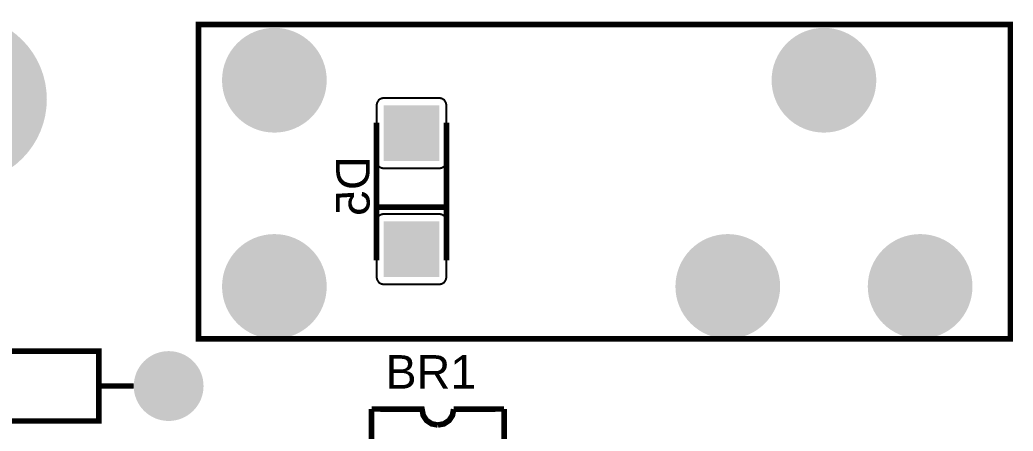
# Model space of a CAD drawing. Header units: inches. Extents: x -3.96 to 3.96, y -2.08 to 2.07.
# Drawn here: x -2.958 to -1.535, y 0.628 to 1.217 of the extents above; entities that cross this region are included whole.
import ezdxf

# ---------------------------------------------------------------- set-up
doc = ezdxf.new("R2010")
doc.units = ezdxf.units.IN
doc.layers.get('0').update_dxf_attribs({"linetype": 'CONTINUOUS'})

# ---------------------------------------------------------------- blocks, each defined once
blk = doc.blocks.new('RPAD')
blk.add_trace([(-0.5, -0.5), (-0.5, 0.5), (0.5, -0.5), (0.5, 0.5)])
blk = doc.blocks.new('EPAD')
at = {"const_width": 0.5}
blk.add_lwpolyline([(-0.25, 0, 1), (0.25, 0, 1)], format="xyb", close=True, dxfattribs=at)

msp = doc.modelspace()

# ---------------------------------------------------------------- linework, layer by layer
at = {"const_width": 0.008}
for points in [[(-2.702579, 0.760181), (-1.53939, 0.760181), (-1.53939, 1.210181), (-2.702579, 1.210181), (-2.702579, 0.760181)], [(-2.702579, 0.760181), (-1.53939, 0.760181), (-1.53939, 1.210181), (-2.702579, 1.210181), (-2.702579, 0.760181)], [(-2.702579, 0.760181), (-1.53939, 0.760181), (-1.53939, 1.210181), (-2.702579, 1.210181), (-2.702579, 0.760181)], [(-2.447406, 1.069614), (-2.447406, 0.872614)], [(-2.447406, 1.069614), (-2.447406, 0.872614)], [(-2.447406, 1.069614), (-2.447406, 0.872614)], [(-2.347406, 0.872614), (-2.347406, 1.069614)], [(-2.347406, 0.872614), (-2.347406, 1.069614)], [(-2.347406, 0.872614), (-2.347406, 1.069614)], [(-2.447406, 0.948614), (-2.347406, 0.948614)], [(-2.447406, 0.948614), (-2.347406, 0.948614)], [(-2.447406, 0.948614), (-2.347406, 0.948614)], [(-3.245327, 0.64263), (-2.845327, 0.64263), (-2.845327, 0.74263), (-3.245327, 0.74263), (-3.245327, 0.64263)], [(-3.245327, 0.64263), (-2.845327, 0.64263), (-2.845327, 0.74263), (-3.245327, 0.74263), (-3.245327, 0.64263)], [(-3.245327, 0.64263), (-2.845327, 0.64263), (-2.845327, 0.74263), (-3.245327, 0.74263), (-3.245327, 0.64263)], [(-2.795327, 0.69263), (-2.845327, 0.69263)], [(-2.795327, 0.69263), (-2.845327, 0.69263)], [(-2.795327, 0.69263), (-2.845327, 0.69263)], [(-2.454634, 0.659756), (-2.382272, 0.659441), (-2.380525, 0.650531), (-2.375728, 0.643347), (-2.368543, 0.63855), (-2.359634, 0.636803)], [(-2.264634, 0.659756), (-2.264634, 0.329756), (-2.454634, 0.329756), (-2.454634, 0.659756)], [(-2.454634, 0.659756), (-2.382272, 0.659441), (-2.380525, 0.650531), (-2.375728, 0.643347), (-2.368543, 0.63855), (-2.359634, 0.636803)], [(-2.264634, 0.659756), (-2.264634, 0.329756), (-2.454634, 0.329756), (-2.454634, 0.659756)], [(-2.454634, 0.659756), (-2.382272, 0.659441), (-2.380525, 0.650531), (-2.375728, 0.643347), (-2.368543, 0.63855), (-2.359634, 0.636803)], [(-2.264634, 0.659756), (-2.264634, 0.329756), (-2.454634, 0.329756), (-2.454634, 0.659756)], [(-2.336996, 0.659441), (-2.338743, 0.650531), (-2.34354, 0.643347), (-2.350725, 0.63855), (-2.359634, 0.636803)], [(-2.336996, 0.659441), (-2.338743, 0.650531), (-2.34354, 0.643347), (-2.350725, 0.63855), (-2.359634, 0.636803)], [(-2.336996, 0.659441), (-2.338743, 0.650531), (-2.34354, 0.643347), (-2.350725, 0.63855), (-2.359634, 0.636803)], [(-2.336996, 0.659441), (-2.264634, 0.659756)], [(-2.336996, 0.659441), (-2.264634, 0.659756)], [(-2.336996, 0.659441), (-2.264634, 0.659756)]]:
    msp.add_lwpolyline(points, dxfattribs=at)
for points in [[(-2.447406, 1.094614), (-2.447406, 1.014614), (-2.447356, 1.013574), (-2.447207, 1.012569), (-2.446965, 1.011602), (-2.446634, 1.010678), (-2.44622, 1.009802), (-2.445725, 1.008978), (-2.445156, 1.00821), (-2.444515, 1.007504), (-2.443809, 1.006864), (-2.443042, 1.006295), (-2.442218, 1.0058), (-2.441341, 1.005385), (-2.440417, 1.005055), (-2.43945, 1.004813), (-2.438445, 1.004664), (-2.437406, 1.004614), (-2.357406, 1.004614), (-2.356367, 1.004664), (-2.355361, 1.004813), (-2.354394, 1.005055), (-2.35347, 1.005385), (-2.352594, 1.0058), (-2.35177, 1.006295), (-2.351003, 1.006864), (-2.350296, 1.007504), (-2.349656, 1.00821), (-2.349087, 1.008978), (-2.348592, 1.009802), (-2.348178, 1.010678), (-2.347847, 1.011602), (-2.347605, 1.012569), (-2.347456, 1.013574), (-2.347406, 1.014614), (-2.347406, 1.094614), (-2.347456, 1.095653), (-2.347605, 1.096658), (-2.347847, 1.097625), (-2.348178, 1.098549), (-2.348592, 1.099426), (-2.349087, 1.10025), (-2.349656, 1.101017), (-2.350296, 1.101723), (-2.351003, 1.102363), (-2.35177, 1.102933), (-2.352594, 1.103427), (-2.35347, 1.103842), (-2.354394, 1.104173), (-2.355361, 1.104415), (-2.356367, 1.104563), (-2.357406, 1.104614), (-2.437406, 1.104614), (-2.438445, 1.104563), (-2.43945, 1.104415), (-2.440417, 1.104173), (-2.441341, 1.103842), (-2.442218, 1.103427), (-2.443042, 1.102933), (-2.443809, 1.102363), (-2.444515, 1.101723), (-2.445156, 1.101017), (-2.445725, 1.10025), (-2.44622, 1.099426), (-2.446634, 1.098549), (-2.446965, 1.097625), (-2.447207, 1.096658), (-2.447356, 1.095653), (-2.447406, 1.094614)], [(-2.447406, 0.928614), (-2.447406, 0.848614), (-2.447356, 0.847574), (-2.447207, 0.846569), (-2.446965, 0.845602), (-2.446634, 0.844678), (-2.44622, 0.843802), (-2.445725, 0.842978), (-2.445156, 0.84221), (-2.444515, 0.841504), (-2.443809, 0.840864), (-2.443042, 0.840295), (-2.442218, 0.8398), (-2.441341, 0.839385), (-2.440417, 0.839055), (-2.43945, 0.838813), (-2.438445, 0.838664), (-2.437406, 0.838614), (-2.357406, 0.838614), (-2.356367, 0.838664), (-2.355361, 0.838813), (-2.354394, 0.839055), (-2.35347, 0.839385), (-2.352594, 0.8398), (-2.35177, 0.840295), (-2.351003, 0.840864), (-2.350296, 0.841504), (-2.349656, 0.84221), (-2.349087, 0.842978), (-2.348592, 0.843802), (-2.348178, 0.844678), (-2.347847, 0.845602), (-2.347605, 0.846569), (-2.347456, 0.847574), (-2.347406, 0.848614), (-2.347406, 0.928614), (-2.347456, 0.929653), (-2.347605, 0.930658), (-2.347847, 0.931625), (-2.348178, 0.932549), (-2.348592, 0.933426), (-2.349087, 0.93425), (-2.349656, 0.935017), (-2.350296, 0.935723), (-2.351003, 0.936363), (-2.35177, 0.936933), (-2.352594, 0.937427), (-2.35347, 0.937842), (-2.354394, 0.938173), (-2.355361, 0.938415), (-2.356367, 0.938563), (-2.357406, 0.938614), (-2.437406, 0.938614), (-2.438445, 0.938563), (-2.43945, 0.938415), (-2.440417, 0.938173), (-2.441341, 0.937842), (-2.442218, 0.937427), (-2.443042, 0.936933), (-2.443809, 0.936363), (-2.444515, 0.935723), (-2.445156, 0.935017), (-2.445725, 0.93425), (-2.44622, 0.933426), (-2.446634, 0.932549), (-2.446965, 0.931625), (-2.447207, 0.930658), (-2.447356, 0.929653), (-2.447406, 0.928614)]]:
    msp.add_lwpolyline(points, close=True)

# ---------------------------------------------------------------- block references
for p, xscale, yscale in [((-3.039839, 1.103181), 0.24, 0.24), ((-2.593839, 1.130457), 0.15, 0.15), ((-1.806437, 1.130457), 0.15, 0.15), ((-2.593839, 0.835181), 0.15, 0.15), ((-1.944232, 0.835181), 0.15, 0.15), ((-1.668642, 0.835181), 0.15, 0.15), ((-2.745327, 0.69263), 0.1, 0.1)]:
    msp.add_blockref('EPAD', p, dxfattribs=dict(xscale=xscale, yscale=yscale))
at = {"xscale": 0.08, "yscale": 0.08, "rotation": 90}
for p in [(-2.397406, 1.054614), (-2.397406, 0.888614)]:
    msp.add_blockref('RPAD', p, dxfattribs=at)

# ---------------------------------------------------------------- texts
at = {"text_generation_flag": 2, "width": 1.041667}
msp.add_text('D5', height=0.048, rotation=90, dxfattribs=at).set_placement((-2.457406, 1.021614))
msp.add_text('D5', height=0.048, rotation=90, dxfattribs=at).set_placement((-2.457406, 1.021614))
msp.add_text('D5', height=0.048, rotation=90, dxfattribs=at).set_placement((-2.457406, 1.021614))
at = {"width": 1.041667}
msp.add_text('BR1', height=0.048, dxfattribs=at).set_placement((-2.434634, 0.688866))
msp.add_text('BR1', height=0.048, dxfattribs=at).set_placement((-2.434634, 0.688866))
msp.add_text('BR1', height=0.048, dxfattribs=at).set_placement((-2.434634, 0.688866))

doc.saveas('drawing.dxf')
